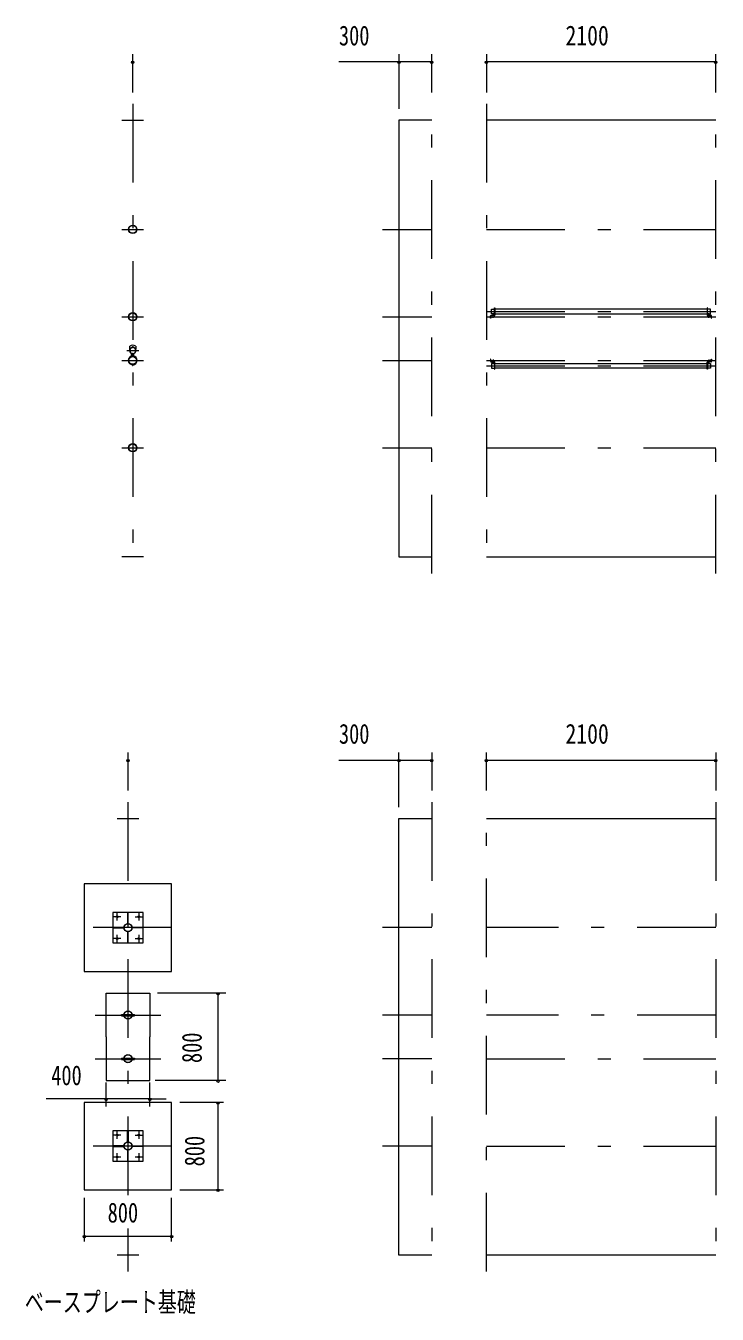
# Model space of a CAD drawing. Units: millimetres, scale not verified. Extents: x -37128 to 37128, y -14700 to 14700.
# Drawn here: x -21656 to -15324, y -11328 to 472 of the extents above; entities that cross this region are included whole.
import ezdxf
from ezdxf.enums import TextEntityAlignment as Align

# ---------------------------------------------------------------- set-up
doc = ezdxf.new("R2010")
doc.units = ezdxf.units.MM
doc.header["$LTSCALE"] = 60
doc.linetypes.add('USER3', pattern=[24, 12, -5, 2, -5])
for name, color, linetype, lineweight in [('0-2_1-0BOLD', 7, 'Continuous', 18), ('0-3_1-2CENTER', 3, 'USER3', 18), ('0-4_1-4THIN', 4, 'Continuous', 18), ('0-5_1-5DIM', 3, 'Continuous', 18)]:
    doc.layers.add(name, color=color, linetype=linetype, lineweight=lineweight)
doc.styles.add('ＭＳ ゴシック', font='')
doc.styles.get('ＭＳ ゴシック').set_extended_font_data('MS Gothic')

msp = doc.modelspace()

# ---------------------------------------------------------------- linework, layer by layer
at = {"layer": '0-2_1-0BOLD'}
for p, q in [((-20776.47, -392.46), (-20576.47, -392.46)), ((-15338.49, -392.46), (-17438.49, -392.46)), ((-15416.64, -2121.96), (-17360.34, -2121.96)), ((-17395.14, -2179.26), (-17365.54, -2179.26)), ((-17365.54, -2182.46), (-17395.14, -2182.46)), ((-17360.34, -2164.66), (-15416.64, -2164.66)), ((-15381.84, -2179.26), (-15411.44, -2179.26)), ((-15411.44, -2182.46), (-15381.84, -2182.46)), ((-20703.97, -2492.94), (-20703.97, -2463.13)), ((-20648.97, -2463.13), (-20648.97, -2492.94)), ((-20688.67, -2540.13), (-20687.67, -2539.13)), ((-20688.67, -2540.13), (-20688.67, -2544.13)), ((-20687.67, -2545.13), (-20688.67, -2544.13)), ((-20687.67, -2545.13), (-20687.67, -2539.13)), ((-20687.67, -2539.13), (-20686.57, -2539.13)), ((-20687.67, -2545.13), (-20686.57, -2545.13)), ((-20686.57, -2537.23), (-20686.07, -2536.36)), ((-20686.57, -2547.03), (-20686.57, -2537.23)), ((-20686.07, -2536.36), (-20681.57, -2536.36)), ((-20686.07, -2539.25), (-20681.57, -2539.25)), ((-20686.07, -2545.02), (-20681.57, -2545.02)), ((-20681.57, -2548.23), (-20681.57, -2536.03)), ((-20680.07, -2536.03), (-20681.57, -2536.03)), ((-20681.57, -2542.13), (-20680.07, -2540.63)), ((-20680.07, -2542.13), (-20681.57, -2543.63)), ((-20680.07, -2548.23), (-20681.57, -2548.23)), ((-20680.07, -2532.2), (-20680.07, -2551.97)), ((-20678.47, -2532.2), (-20678.47, -2551.97)), ((-20678.47, -2539.13), (-20674.47, -2539.13)), ((-20678.47, -2545.13), (-20674.47, -2545.13)), ((-20674.47, -2532.2), (-20674.47, -2551.97)), ((-20672.87, -2532.2), (-20672.87, -2551.97)), ((-20671.27, -2535.88), (-20672.87, -2535.88)), ((-20671.27, -2548.38), (-20672.87, -2548.38)), ((-20671.27, -2548.38), (-20671.27, -2535.88)), ((-20667.78, -2536.36), (-20671.27, -2536.36)), ((-20667.78, -2539.25), (-20671.27, -2539.25)), ((-20667.78, -2545.02), (-20671.27, -2545.02)), ((-20667.27, -2537.23), (-20667.78, -2536.36)), ((-20667.27, -2547.03), (-20667.27, -2537.23)), ((-17365.54, -2602.46), (-17395.14, -2602.46)), ((-17395.14, -2605.66), (-17365.54, -2605.66)), ((-17360.34, -2620.26), (-15416.64, -2620.26)), ((-15416.64, -2662.96), (-17360.34, -2662.96)), ((-15411.44, -2602.46), (-15381.84, -2602.46)), ((-15381.84, -2605.66), (-15411.44, -2605.66)), ((-20576.47, -4392.46), (-20776.47, -4392.46)), ((-18238.49, -4392.45), (-17938.49, -4392.45)), ((-17438.49, -4392.45), (-15338.49, -4392.45)), ((-20819.94, -6787.46), (-20619.94, -6787.46)), ((-17438.49, -6787.46), (-15338.49, -6787.46)), ((-20778.09, -7784.46), (-20778.09, -7790.46)), ((-20716.94, -7729.31), (-20722.94, -7729.31)), ((-20661.79, -7790.46), (-20661.79, -7784.46)), ((-20722.94, -7845.61), (-20716.94, -7845.61)), ((-20919.94, -8387.46), (-20519.94, -8387.46)), ((-20919.94, -8787.46), (-20919.94, -8387.46)), ((-20519.94, -8387.46), (-20519.94, -8787.46)), ((-20779.94, -8593.46), (-20779.94, -8581.46)), ((-20779.94, -8581.46), (-20757.61, -8581.46)), ((-20779.94, -8593.46), (-20757.61, -8593.46)), ((-20754.78, -8581.46), (-20685.1, -8581.46)), ((-20754.78, -8593.46), (-20685.1, -8593.46)), ((-20682.26, -8581.46), (-20659.94, -8581.46)), ((-20682.26, -8593.46), (-20659.94, -8593.46)), ((-20659.94, -8593.46), (-20659.94, -8581.46)), ((-20919.94, -8787.46), (-20919.94, -9187.46)), ((-20519.94, -9187.46), (-20519.94, -8787.46)), ((-20779.94, -8981.46), (-20779.94, -8993.46)), ((-20779.94, -8981.46), (-20757.61, -8981.46)), ((-20779.94, -8993.46), (-20757.61, -8993.46)), ((-20754.78, -8981.46), (-20685.1, -8981.46)), ((-20754.78, -8993.46), (-20685.1, -8993.46)), ((-20682.26, -8981.46), (-20659.94, -8981.46)), ((-20682.26, -8993.46), (-20659.94, -8993.46)), ((-20659.94, -8981.46), (-20659.94, -8993.46)), ((-20919.94, -9187.46), (-20519.94, -9187.46)), ((-20778.09, -9784.46), (-20778.09, -9790.46)), ((-20716.94, -9729.31), (-20722.94, -9729.31)), ((-20661.79, -9790.46), (-20661.79, -9784.46)), ((-20722.94, -9845.61), (-20716.94, -9845.61)), ((-20619.94, -10787.46), (-20819.94, -10787.46)), ((-17938.49, -10787.46), (-18238.49, -10787.46)), ((-15338.49, -10787.46), (-17438.49, -10787.46))]:
    msp.add_line(p, q, dxfattribs=at)
for points in [[(-17938.49, -392.46), (-18238.49, -392.46), (-18238.49, -4392.45)], [(-17363.54, -2164.66), (-17392.39, -2164.66), (-17392.39, -2121.96), (-17363.54, -2121.96)], [(-17363.54, -2177.26), (-17363.54, -2111.46), (-17360.34, -2111.46), (-17360.34, -2177.26)], [(-15413.44, -2177.26), (-15413.44, -2111.46), (-15416.64, -2111.46), (-15416.64, -2177.26)], [(-15413.44, -2164.66), (-15384.59, -2164.66), (-15384.59, -2121.96), (-15413.44, -2121.96)], [(-17397.14, -2184.46), (-17397.14, -2204.46), (-17400.34, -2204.46), (-17400.34, -2184.46)], [(-15379.84, -2184.46), (-15379.84, -2204.46), (-15376.64, -2204.46), (-15376.64, -2184.46)], [(-20686.57, -2547.03), (-20686.07, -2547.91), (-20681.57, -2547.91)], [(-20667.27, -2547.03), (-20667.78, -2547.91), (-20671.27, -2547.91)], [(-17397.14, -2600.46), (-17397.14, -2580.46), (-17400.34, -2580.46), (-17400.34, -2600.46)], [(-15379.84, -2600.46), (-15379.84, -2580.46), (-15376.64, -2580.46), (-15376.64, -2600.46)], [(-17363.54, -2620.26), (-17392.39, -2620.26), (-17392.39, -2662.96), (-17363.54, -2662.96)], [(-17363.54, -2607.66), (-17363.54, -2673.46), (-17360.34, -2673.46), (-17360.34, -2607.66)], [(-15413.44, -2607.66), (-15413.44, -2673.46), (-15416.64, -2673.46), (-15416.64, -2607.66)], [(-15413.44, -2620.26), (-15384.59, -2620.26), (-15384.59, -2662.96), (-15413.44, -2662.96)], [(-18238.49, -10787.46), (-18238.49, -6787.46), (-17938.49, -6787.46)]]:
    msp.add_lwpolyline(points, dxfattribs=at)
for points in [[(-20319.94, -8187.46), (-20319.94, -7387.46), (-21119.94, -7387.46), (-21119.94, -8187.46)], [(-20579.94, -7647.46), (-20859.94, -7647.46), (-20859.94, -7927.46), (-20579.94, -7927.46)], [(-20716.94, -7649.31), (-20722.94, -7649.31), (-20722.94, -7749.31), (-20716.94, -7749.31)], [(-20758.09, -7784.46), (-20858.09, -7784.46), (-20858.09, -7790.46), (-20758.09, -7790.46)], [(-20681.79, -7790.46), (-20681.79, -7784.46), (-20581.79, -7784.46), (-20581.79, -7790.46)], [(-20722.94, -7825.61), (-20722.94, -7925.61), (-20716.94, -7925.61), (-20716.94, -7825.61)], [(-20319.94, -10187.46), (-20319.94, -9387.46), (-21119.94, -9387.46), (-21119.94, -10187.46)], [(-20579.94, -9647.46), (-20859.94, -9647.46), (-20859.94, -9927.46), (-20579.94, -9927.46)], [(-20716.94, -9649.31), (-20716.94, -9749.31), (-20722.94, -9749.31), (-20722.94, -9649.31)], [(-20758.09, -9784.46), (-20858.09, -9784.46), (-20858.09, -9790.46), (-20758.09, -9790.46)], [(-20681.79, -9790.46), (-20681.79, -9784.46), (-20581.79, -9784.46), (-20581.79, -9790.46)], [(-20722.94, -9825.61), (-20722.94, -9925.61), (-20716.94, -9925.61), (-20716.94, -9825.61)]]:
    msp.add_lwpolyline(points, close=True, dxfattribs=at)
for centre, radius in [((-20676.47, -1392.46), 38.15), ((-20676.47, -1392.46), 35.35), ((-20676.47, -2192.46), 38.15), ((-20676.47, -2192.46), 35.35), ((-20676.47, -2471.11), 2.25), ((-20676.47, -2592.46), 38.15), ((-20676.47, -2592.46), 38.15), ((-20676.47, -2592.46), 35.35), ((-20676.47, -2592.46), 35.35), ((-20676.47, -2592.46), 35.35), ((-20676.47, -2634.46), 2.25), ((-20676.47, -3392.46), 38.15), ((-20676.47, -3392.46), 35.35), ((-20819.94, -7687.46), 8), ((-20719.94, -7787.46), 38.15), ((-20719.94, -7787.46), 35.35), ((-20619.94, -7687.46), 8), ((-20819.94, -7887.46), 8), ((-20619.94, -7887.46), 8), ((-20719.94, -8587.46), 38.15), ((-20719.94, -8587.46), 35.35), ((-20719.94, -8987.46), 38.15), ((-20719.94, -8987.46), 35.35), ((-20819.94, -9687.46), 8), ((-20719.94, -9787.46), 38.15), ((-20719.94, -9787.46), 35.35), ((-20619.94, -9687.46), 8), ((-20819.94, -9887.46), 8), ((-20619.94, -9887.46), 8)]:
    msp.add_circle(centre, radius, dxfattribs=at)
for centre, radius, start, end in [((-17395.14, -2184.46), 5.2, 90, 180), ((-17395.14, -2184.46), 2, 90, 180), ((-17365.54, -2177.26), 2, 270, 0), ((-17365.54, -2177.26), 5.2, 270, 0), ((-15411.44, -2177.26), 5.2, 180, 270), ((-15411.44, -2177.26), 2, 180, 270), ((-15381.84, -2184.46), 5.2, 0, 90), ((-15381.84, -2184.46), 2, 0, 90), ((-20676.47, -2502.46), 29.1, 95.92893, 261.20939), ((-20676.47, -2498.63), 44.9, 52.23546, 127.76454), ((-20676.47, -2502.46), 27.5, 278.79061, 261.20939), ((-20676.47, -2519.86), 44.9, 109.58864, 127.76454), ((-20676.47, -2471.11), 3.85, 321.32902, 270), ((-20676.47, -2502.46), 29.1, 278.79061, 90), ((-20676.47, -2519.86), 44.9, 52.23546, 70.41136), ((-20676.47, -2592.46), 39.75, 96.48156, 265.61812), ((-20676.47, -2592.46), 38.15, 43.27118, 125.40654), ((-20684.26, -2537.8), 2.32, 180, 218.54623), ((-20678.06, -2542.13), 8.51, 160.17088, 199.83133), ((-20684.25, -2546.46), 2.32, 141.46857, 180), ((-20681.07, -2551.97), 1, 276.48156, 0), ((-20681.07, -2532.2), 1, 0, 81.20939), ((-20681.07, -2551.97), 2.6, 276.48156, 0), ((-20681.07, -2532.2), 2.6, 0, 81.20939), ((-20676.47, -2592.46), 39.75, 270, 83.51844), ((-20671.87, -2532.2), 2.6, 98.79061, 180), ((-20671.87, -2551.97), 2.6, 180, 263.51844), ((-20671.87, -2532.2), 1, 98.79061, 180), ((-20671.87, -2551.97), 1, 180, 263.51844), ((-20669.59, -2537.8), 2.32, 321.45377, 0), ((-20669.59, -2546.46), 2.32, 0, 38.53143), ((-20675.78, -2542.13), 8.51, 340.16867, 19.82912), ((-20676.47, -2634.46), 3.85, 90, 37.92249), ((-17395.14, -2600.46), 5.2, 180, 270), ((-17395.14, -2600.46), 2, 180, 270), ((-17365.54, -2607.66), 5.2, 0, 90), ((-17365.54, -2607.66), 2, 0, 90), ((-15411.44, -2607.66), 5.2, 90, 180), ((-15411.44, -2607.66), 2, 90, 180), ((-15381.84, -2600.46), 2, 270, 0), ((-15381.84, -2600.46), 5.2, 270, 0)]:
    msp.add_arc(centre, radius, start, end, dxfattribs=at)
at = {"layer": '0-3_1-2CENTER'}
for p, q in [((-20676.47, -242.46), (-20676.47, -4542.46)), ((-17938.49, -4542.46), (-17938.49, -242.46)), ((-17438.49, -242.46), (-17438.49, -4542.46)), ((-15338.49, -4542.46), (-15338.49, -242.46)), ((-20776.47, -1392.46), (-20576.47, -1392.46)), ((-18388.49, -1392.46), (-17938.49, -1392.46)), ((-17438.49, -1392.46), (-15338.49, -1392.46)), ((-20776.47, -2192.46), (-20576.47, -2192.46)), ((-18388.49, -2192.46), (-17938.49, -2192.46)), ((-17438.49, -2143.31), (-15338.49, -2143.31)), ((-17438.49, -2192.46), (-15338.49, -2192.46)), ((-17375.34, -2201.46), (-17375.34, -2159.66)), ((-15401.64, -2201.46), (-15401.64, -2159.66)), ((-20669.62, -2471.11), (-20683.32, -2471.11)), ((-20776.47, -2592.46), (-20576.47, -2592.46)), ((-20731.47, -2502.46), (-20621.47, -2502.46)), ((-20664.27, -2542.13), (-20691.67, -2542.13)), ((-18388.49, -2592.46), (-17938.49, -2592.46)), ((-17438.49, -2592.46), (-15338.49, -2592.46)), ((-17375.34, -2583.46), (-17375.34, -2625.26)), ((-15401.64, -2583.46), (-15401.64, -2625.26)), ((-20669.62, -2634.46), (-20683.32, -2634.46)), ((-17438.49, -2641.61), (-15338.49, -2641.61)), ((-20776.47, -3392.46), (-20576.47, -3392.46)), ((-18388.49, -3392.46), (-17938.49, -3392.46)), ((-17438.49, -3392.46), (-15338.49, -3392.46)), ((-20719.94, -6637.46), (-20719.94, -10269.59)), ((-17938.49, -6637.46), (-17938.49, -10937.46)), ((-17438.49, -10937.46), (-17438.49, -6637.46)), ((-15338.49, -6637.46), (-15338.49, -10937.46)), ((-20819.94, -7721.61), (-20819.94, -7653.31)), ((-20619.94, -7653.31), (-20619.94, -7721.61)), ((-20319.94, -7787.46), (-21119.94, -7787.46)), ((-20785.79, -7687.46), (-20854.08, -7687.46)), ((-20654.08, -7687.46), (-20585.79, -7687.46)), ((-17938.49, -7787.46), (-18388.49, -7787.46)), ((-15338.49, -7787.46), (-17438.49, -7787.46)), ((-20785.79, -7887.46), (-20854.08, -7887.46)), ((-20819.94, -7921.6), (-20819.94, -7853.31)), ((-20654.08, -7887.46), (-20585.79, -7887.46)), ((-20619.94, -7853.31), (-20619.94, -7921.6)), ((-21019.94, -8587.46), (-20419.94, -8587.46)), ((-17938.49, -8587.46), (-18388.49, -8587.46)), ((-15338.49, -8587.46), (-17438.49, -8587.46)), ((-21019.94, -8987.46), (-20419.94, -8987.46)), ((-17938.49, -8987.46), (-18388.49, -8987.46)), ((-17438.49, -8987.46), (-15338.49, -8987.46)), ((-20819.94, -9721.6), (-20819.94, -9653.32)), ((-20619.94, -9653.32), (-20619.94, -9721.6)), ((-20319.94, -9787.46), (-21119.94, -9787.46)), ((-20785.79, -9687.46), (-20854.08, -9687.46)), ((-20654.08, -9687.46), (-20585.79, -9687.46)), ((-17938.49, -9787.46), (-18388.49, -9787.46)), ((-17438.49, -9787.46), (-15338.49, -9787.46)), ((-20854.08, -9887.46), (-20785.79, -9887.46)), ((-20819.94, -9921.6), (-20819.94, -9853.32)), ((-20654.08, -9887.46), (-20585.79, -9887.46)), ((-20619.94, -9853.32), (-20619.94, -9921.6)), ((-20719.94, -10542.46), (-20719.94, -10937.46))]:
    msp.add_line(p, q, dxfattribs=at)
at = {"layer": '0-4_1-4THIN'}
for p, q in [((-20686.57, -2539.93), (-20688.47, -2539.93)), ((-20686.57, -2544.33), (-20688.47, -2544.33)), ((-20674.47, -2539.93), (-20678.47, -2539.93)), ((-20674.47, -2544.33), (-20678.47, -2544.33)), ((-20676.47, -2541.45), (-20676.47, -2548.95)), ((-20676.47, -2541.45), (-20676.47, -2548.95))]:
    msp.add_line(p, q, dxfattribs=at)
at = {"layer": '0-5_1-5DIM'}
for p, q in [((-20662.47, 142.54), (-20690.47, 142.54)), ((-20676.47, -137.46), (-20676.47, 212.54)), ((-17938.49, 142.54), (-18787.99, 142.54)), ((-18224.49, 142.54), (-18252.49, 142.54)), ((-18238.49, 212.55), (-18238.49, -287.46)), ((-17924.49, 142.54), (-17952.49, 142.54)), ((-17938.49, -137.46), (-17938.49, 212.55)), ((-17424.49, 142.54), (-17452.49, 142.54)), ((-17438.49, 212.55), (-17438.49, -137.46)), ((-15338.49, 142.54), (-17438.49, 142.54)), ((-15324.49, 142.54), (-15352.49, 142.54)), ((-15338.49, -137.46), (-15338.49, 212.55)), ((-20705.94, -6252.46), (-20733.94, -6252.46)), ((-20719.94, -6182.46), (-20719.94, -6532.46)), ((-18787.99, -6252.46), (-17938.49, -6252.46)), ((-18224.49, -6252.46), (-18252.49, -6252.46)), ((-18238.49, -6682.46), (-18238.49, -6182.46)), ((-17924.49, -6252.46), (-17952.49, -6252.46)), ((-17938.49, -6182.46), (-17938.49, -6532.46)), ((-17424.49, -6252.46), (-17452.49, -6252.46)), ((-17438.49, -6532.46), (-17438.49, -6182.46)), ((-17438.49, -6252.46), (-15338.49, -6252.46)), ((-15324.49, -6252.46), (-15352.49, -6252.46)), ((-15338.49, -6182.46), (-15338.49, -6532.46)), ((-19824.94, -8387.46), (-20449.94, -8387.46)), ((-19880.94, -8387.46), (-19908.94, -8387.46)), ((-19894.94, -9187.46), (-19894.94, -8387.46)), ((-19824.94, -9187.46), (-20469.94, -9187.46)), ((-19880.94, -9187.46), (-19908.94, -9187.46)), ((-20919.94, -9425.12), (-20919.94, -9206.2)), ((-20519.94, -9425.12), (-20519.94, -9206.2)), ((-20919.94, -9355.12), (-21469.44, -9355.12)), ((-20905.94, -9355.12), (-20933.94, -9355.12)), ((-20519.94, -9355.12), (-20919.94, -9355.12)), ((-20505.94, -9355.12), (-20533.94, -9355.12)), ((-20519.94, -9355.12), (-20371.03, -9355.12)), ((-19844.94, -9387.46), (-20244.94, -9387.46)), ((-19880.94, -9387.46), (-19908.94, -9387.46)), ((-19894.94, -10187.46), (-19894.94, -9387.46)), ((-21119.94, -10262.46), (-21119.94, -10662.46)), ((-20319.94, -10662.46), (-20319.94, -10262.46)), ((-20244.94, -10187.46), (-19844.94, -10187.46)), ((-19880.94, -10187.46), (-19908.94, -10187.46)), ((-21105.94, -10612.46), (-21133.94, -10612.46)), ((-21119.94, -10612.46), (-20319.94, -10612.46)), ((-20305.94, -10612.46), (-20333.94, -10612.46))]:
    msp.add_line(p, q, dxfattribs=at)
for centre in [(-20676.47, 142.54), (-18238.49, 142.54), (-17938.49, 142.54), (-17438.49, 142.54), (-15338.49, 142.54), (-20719.94, -6252.46), (-18238.49, -6252.46), (-17938.49, -6252.46), (-17438.49, -6252.46), (-15338.49, -6252.46), (-19894.94, -8387.46), (-19894.94, -9187.46), (-20919.94, -9355.12), (-20519.94, -9355.12), (-19894.94, -9387.46), (-19894.94, -10187.46), (-21119.94, -10612.46), (-20319.94, -10612.46)]:
    msp.add_arc(centre, 14, 180, 0, dxfattribs=at)

# ---------------------------------------------------------------- texts
at = {"layer": '0-5_1-5DIM', "color": 7, "style": 'ＭＳ ゴシック'}
for s, width, p in [('300', 0.75, (-18787.99, 237.41)), ('2100', 0.8, (-16713.99, 237.41)), ('300', 0.75, (-18787.99, -6157.59)), ('2100', 0.8, (-16713.99, -6157.59)), ('400', 0.75, (-21422.37, -9285.12)), ('800', 0.75, (-20905.94, -10542.46)), ('ベースプレート基礎', 0.7, (-21664.94, -11362.59))]:
    msp.add_text(s, height=182.3, dxfattribs=dict(at, width=width)).set_placement(p, align=Align.BOTTOM_LEFT)
at = {"layer": '0-5_1-5DIM', "color": 7, "style": 'ＭＳ ゴシック', "width": 0.75}
for p in [(-19989.81, -9027.21), (-19964.94, -9973.46)]:
    msp.add_text('800', height=182.3, rotation=90, dxfattribs=at).set_placement(p, align=Align.BOTTOM_LEFT)

doc.saveas('drawing.dxf')
